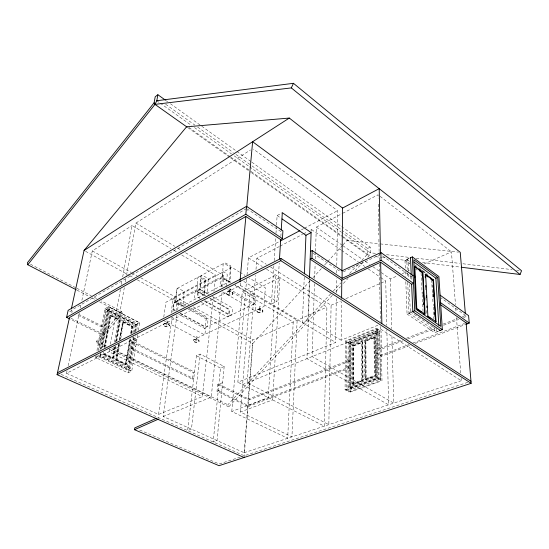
<?xml version="1.0" encoding="UTF-8"?>
<svg xmlns="http://www.w3.org/2000/svg" width="549" height="549" viewBox="0 0 549 549"><rect width="100%" height="100%" fill="white"/><g stroke="black" fill="none" stroke-linecap="round" stroke-linejoin="round"><path stroke-width="0.41" stroke-dasharray="2.75 2.06" d="M348.19 342.26L375.784 331.164L379.503 333.524L380.313 379.133L351.792 389.323L351.923 344.518L348.19 342.26L347.929 387.162L349.219 387.882L377.753 377.63L377.026 331.953L349.439 343.015L349.219 387.882M352.966 383.902L353.048 345.568L362.162 341.952L362.347 380.505L352.966 383.902L352.328 383.538L352.424 345.191L373.938 336.633L375.18 337.415L375.742 376.264L365.826 379.544L365.552 340.922L374.871 337.223L375.742 376.264M362.985 380.876L353.288 384.08L353.364 345.76L362.477 342.144L362.985 380.876L362.786 342.336L361.544 341.567L361.702 380.134L362.347 380.505M353.611 384.259L353.673 345.945L352.424 345.191M350.241 392.027L350.44 343.434L346.707 341.176L346.371 389.872L350.241 392.027L381.98 380.752L381.047 331.191L377.328 328.817L346.707 341.176M351.792 389.323L350.509 388.603L350.681 343.77L378.268 332.742L379.03 378.385L380.313 379.133M348.951 391.931L349.191 343.262L345.451 340.998L345.074 389.776L348.951 391.931L380.711 380.629L379.819 330.985L376.092 328.611L345.451 340.998M377.932 325.241L341.142 340.195L341.567 301.614M246.659 279.146L237.854 382.193L335.624 342.439L336.297 297.949M336.372 292.816L336.592 278.274M336.667 273.141L336.736 268.859M336.784 265.442L337.614 210.686L253.329 149.095M270.561 266.958L331.095 305.23L328.83 424.638L247.077 382.735L255.532 275.351M266.539 269.202L326.902 307.09L324.26 426.154L237.854 382.193M314.502 283.709L312.148 356.569L393.736 403.117L391.89 334.602M314.666 278.563L315.133 263.994M315.298 258.847L315.524 251.991M315.551 251.133L316.32 227.135L341.924 213.712M341.142 340.195L307.941 320.163L309.389 280.347M309.766 280.882L306.966 358.648L388.596 404.819L386.846 329.681M311.558 231.314L311.619 229.606L310.116 230.388M304.249 277.224L302.417 322.586L307.941 320.163M273.876 265.757L271.398 304.036L276.916 301.435L279.235 263.232M280.862 236.461L281.143 231.774L247.983 209.498M274.212 260.651L275.694 237.683M275.975 233.428L276.47 225.769M276.524 224.918L277.128 215.558L282.303 212.683M260.233 310.83C261.619 304.64 258.627 305.436 259.505 310.947C260.597 311.372 260.027 310.096 259.382 310.782M176.943 315.119L163.149 416.499L244.147 452.719L252.821 339.941L326.902 307.09M244.099 457.502L248.086 405.443L349.075 367.212M310.082 280.903L252.835 343.53L248.58 398.999L349.109 360.295M222.613 382.667L217.658 384.712L217.006 391.259L248.107 406.534L248.601 400.097L350.365 361.036L345.321 358.072M255.999 269.387L256.87 258.305L279.366 246.508M240.407 411.997L250.2 292.274L279.935 277.609L272.661 399.905L240.407 411.997L291.938 436.874L297.126 320.293L250.2 292.274M247.023 274.891L248.471 257.858L279.448 241.464M231.767 411.476L242.287 291.842L275.934 275.097L268.248 397.654L231.767 411.476L287.683 438.287L293.193 322.037L242.287 291.842M67.053 370.767L66.525 373.286L240.338 285.466L240.565 282.913M247.064 210.651L247.215 208.949M224.17 366.506L217.027 440.593L213.177 441.959L220.485 368.084L224.17 366.506L200.083 354.064L196.418 355.731L187.614 430.594L191.443 429.153L200.083 354.064M229.221 293.139C228.858 286.846 231.726 287.772 229.976 293.344C228.823 293.66 229.455 292.391 230.093 293.187M226.085 286.18L227.204 275.09A1.311 0.83 62.3 0 0 226.366 273.436L223.999 272.016A1.311 0.837 62.2 0 0 222.935 272.524L221.384 287.353M163.149 416.499L211.228 397.16L222.05 292.631M222.668 286.688L223.814 275.639L184.992 252.423M66.525 373.286L158.551 414.44L202.361 396.625L213.376 296.426M213.932 291.334L215.709 275.2L181.232 254.722M136.879 339.687L132.028 342.123L130.888 348.958L192.486 379.215L193.269 372.586L194.497 372.05L133.235 341.519M195.801 340.661L196.638 336.592L197.05 336.812L196.59 340.709L195.801 340.661L196.59 340.709M175.982 311.07L177.341 301.168L176.936 300.399L185.782 305.285M177.629 310.048L179.125 299.068L223.814 275.639M158.551 414.44L172.015 317.926M172.846 311.997L174.966 296.762L215.709 275.2M157.94 419.347L158.194 417.521M169.298 325.838A3.04 1.517 7.7 0 0 165.304 323.732A3.04 1.517 7.7 0 0 164.377 326.243A3.04 1.517 7.7 0 0 169.298 325.838L169.339 325.55A3.033 1.517 7.7 0 0 165.345 323.436A3.033 1.517 7.7 0 0 164.425 325.955A3.033 1.517 7.7 0 0 169.339 325.55M171.11 313.047L173.113 298.828A1.242 0.858 62 0 1 174.205 298.306L176.545 299.603A1.242 0.851 62.2 0 1 177.341 301.168M165.963 324.96L166.903 320.822L167.342 321.055L166.772 325.008L165.963 324.96L166.772 325.008M163.76 317.068L165.922 302.245L231.863 267.39L239.144 271.83M137.703 334.629L131.739 371.11L128.034 372.853L95.608 357.55L95.931 355.862M138.396 330.416L139.638 322.791L108.537 306.719L104.969 308.716L96.734 351.655M128.034 372.853L133.929 337.319M134.91 331.438L136.028 324.672L139.638 322.791M100.433 353.261L100.117 354.929L129.283 368.756L134.697 336.043M135.39 331.85L136.639 324.301L108.62 309.897L101.38 348.258M129.283 368.756L130.518 368.166L135.912 335.425M136.742 330.388L137.847 323.67L109.814 309.231L106.238 311.221L98.793 350.337M100.728 353.728L100.261 356.219L131.739 371.11L98.902 355.546L97.681 356.164L126.819 369.923L132.275 337.271M132.975 333.085L134.237 325.55L137.847 323.67M133.482 336.661L128.047 369.34L126.819 369.923M134.182 332.468L135.438 324.926L107.426 310.556L100.007 349.713M118.611 344.34L115.832 360.075L125.419 364.639L129.688 339.351M130.683 333.449L131.822 326.71L133.03 326.079L111.166 314.906L109.972 315.565L103.898 348.045M125.419 364.639L129.989 339.2M130.985 333.298L132.124 326.552L122.852 321.824L119.641 340.044M119.071 344.861L116.443 359.773L126.03 364.344L130.291 339.042M131.286 333.14L132.426 326.394L123.154 321.659L119.943 339.893M126.03 364.344L126.647 364.049L130.902 338.733M131.753 333.675L133.03 326.079M119.483 339.371L122.557 321.982L123.758 321.343L120.698 338.747M115.832 360.075L118.913 344.189M119.826 343.722L117.054 359.471L116.443 359.773M115.901 346.309L113.828 357.934L113.211 358.236L103.418 353.57L103.734 351.902M116.786 341.327L120.636 319.744L119.435 320.39L115.571 341.952M113.588 347.215L113.135 349.734L211.228 397.16M114.494 342.185L124.3 287.669M125.357 281.795L126.407 275.927M126.558 275.083L135.912 223.086L250.481 149.973M114.988 346.776L112.909 358.387L102.814 353.879L112.6 358.538L114.679 346.927M115.873 341.794L119.73 320.225L110.274 315.401L104.207 347.894M113.211 358.236L115.29 346.618M116.326 340.812L120.032 320.067L110.569 315.236L104.667 346.899M109.484 349.288L109.025 351.813L202.361 396.625M110.404 344.237L120.396 289.515M121.322 284.464L121.933 281.095M122.702 276.881L132.083 225.529L170.959 248.622M105.12 347.421L111.166 314.906M101.668 348.739L109.484 307.268L139.631 322.839M102.601 347.627L109.814 309.231M100.529 349.054L108.537 306.719M96.597 358.072L97.07 355.58M98.017 350.612L105.916 309.259L109.484 307.268M68.117 365.737L79.241 312.937M80.298 307.907L81.183 303.714M81.89 300.365L92.307 250.914L132.083 225.529M167.342 321.055L166.532 321.007M230.498 289.055L229.626 289.007M197.05 336.812L196.261 336.763M260.528 306.754L259.684 306.713M104.749 347.064L97.043 343.345L96.494 341.176L121.652 311.489L101.14 300.859M97.043 343.345L122.29 313.589L121.652 311.489M312.971 277.739L321.645 268.255M324.534 265.092L342.459 245.478M343.036 244.847L347.085 240.421L379.414 243.818M332.323 295.335L228.748 406.871L227.862 404.737L330.917 293.612M333.25 291.1L340.819 282.941M349.548 273.526L357.701 264.735M361.777 260.343L367.597 254.063L367.549 248.464L343.18 231.06M335.816 291.574L340.476 286.557M343.379 283.428L348.039 278.412M355.018 270.897L363.17 262.12M367.823 257.11L368.983 255.855L370.321 252.766L370.259 247.167L343.104 227.67M246.576 208.551L71.013 310.508L73.271 311.64M106.266 324.335L101.469 326.93L77.224 314.872M104.955 331.294L100.144 333.854L70.402 319.25M301.353 229.873L303.618 228.672M304.372 228.274L337.614 210.686M280.12 246.117L302.616 234.32M303.364 233.929L307.117 231.959M342.679 213.314L378.069 194.765L378.131 198.182M100.117 354.929L101.345 354.304L130.518 368.166M95.608 357.55L99.273 355.69M103.418 353.57L104.029 353.261L126.647 364.049M130.888 348.958L135.754 346.543M367.549 248.464L370.259 247.167M343.427 271.858L380.484 254.462M407.207 269.634L406.795 259.403L409.561 258.147M405.272 268.036L404.977 260.37L410.494 257.865M408.593 270.774L408.236 262.25L409.465 261.695M331.095 305.23L340.462 301.078M345.925 298.656L380.251 283.435M381.033 283.092L385.714 281.013L386.75 325.413M381.308 272.585L390.387 278.94L397.435 275.818M402.136 273.731L406.047 271.995M406.83 271.652L409.959 270.259M424.054 264.014L451.456 251.861L455.492 304.77M382.543 255.937L411.304 276.579L413.184 275.756M192.486 379.215L193.722 378.686L132.096 348.354M409.156 284.416L410.288 311.695L412.203 310.919M407.729 282.426L408.964 313.129L411.86 311.956M217.006 391.259L221.974 389.241M405.807 281.671L407.063 314.049L412.827 311.708M242.528 384.568L380.56 329.05L461.29 380.718L461.091 378.151M349.191 343.262L379.819 330.985M350.44 343.434L381.047 331.191M351.923 344.518L379.503 333.524M353.673 345.945L362.786 342.336M365.504 379.359L365.236 340.73L374.562 337.024L375.104 375.887L365.504 379.359L364.865 378.988L364.611 340.346L365.86 341.114L375.18 337.415M380.134 348.354L402.472 339.756M406.466 338.218L434.389 327.465M443.167 324.088L457.53 318.557M462.32 316.711L465.511 315.483M402.925 340.86L381.383 349.13L376.353 346.014M407.708 339.028L434.829 328.618M443.606 325.248L458.758 319.429M463.548 317.59L466.739 316.368L440.971 297.874M408.964 313.129L436.599 331.829L438.754 331.006M407.063 314.049L434.712 332.694L438.294 331.328M380.258 355.409L408.881 344.573M412.855 343.07L464.536 323.498M248.107 406.534L350.337 367.947L345.266 365.003M409.595 345.582L381.521 356.177L376.463 353.082M415.216 343.461L464.955 324.685M352.328 383.538L374.459 375.516L375.104 375.887M353.288 384.08L362.663 380.69M365.826 379.544L375.42 376.079M347.929 387.162L376.463 376.875L377.753 377.63M345.074 389.776L376.847 378.364L380.711 380.629M346.371 389.872L378.131 378.487L381.98 380.752M350.509 388.603L379.03 378.385M244.147 452.719L461.29 380.718M240.194 457.084L219.195 463.98L137.895 429.249M467.741 382.344L244.23 455.759L60.61 374.144M380.265 243.907L458.545 252.149M375.42 253.37L370.321 252.766L341.711 232.399M386.469 254.688L409.403 257.412M416.204 258.215L459.534 263.369M462.931 263.774L512.203 269.628M516.451 270.129L519.848 270.533M375.777 256.692L381.72 257.426M382.564 257.529L385.961 257.948M391.053 258.579L409.726 260.878M422.456 262.449L460.652 267.157M116.134 359.924L125.721 364.495M109.368 349.294L228.748 406.871M96.494 341.176L106.485 346.007M111.859 348.608L227.862 404.737M70.999 318.283L101.339 333.216M218.241 390.758L249.349 406.068M69.648 311.105L72.681 312.607M132.028 342.123L193.269 372.586M217.658 384.712L248.601 400.097M78.548 314.268L102.663 326.284M218.893 384.204L249.836 399.624M109.972 315.565L119.435 320.39M122.557 321.982L131.822 326.71M106.238 311.221L134.237 325.55M104.969 308.716L136.028 324.672L105.916 309.259M196.418 355.731L220.485 368.084M76.935 290.147L89.027 296.398M92.054 297.963L95.08 299.521M99.609 301.868L122.29 313.589M30.49 264.241L76.071 287.861M76.833 288.259L91.264 295.739M94.304 297.311L96.583 298.491M163.279 320.369L196.919 338.163L264.035 306.479L265.345 287.806L249.335 278.041M171.569 317.144L203.953 334.492A1.228 0.83 64.9 0 0 204.976 333.916L205.429 329.894A1.222 0.824 64.7 0 0 204.647 328.357L178.72 314.323M174.877 310.755L172.894 309.471L173.601 302.993L197.05 290.757L205.8 295.753M180.113 313.596L205.532 327.389L229.166 316.011L229.688 309.54L210.178 298.244M180.285 313.143L205.415 326.792A2.443 1.647 64.5 0 0 207.453 325.667L207.858 322.05A2.436 1.633 64.2 0 0 206.3 318.983L187.943 308.881M85.562 251.305L129.07 275.289M129.818 275.708L132.817 277.362M137.319 279.839L184.581 305.896M189.076 308.38L252.835 343.53M184.279 306.864L176.202 302.417A2.505 1.722 62.4 0 0 174.012 303.487M190.942 308.133L206.424 316.691L205.017 329.126L204.647 328.357M92.307 250.914L131.033 272.393M131.774 272.805L136.989 275.694M140.716 277.76L174.966 296.762M179.125 299.068L188.801 304.434M193.269 306.912L252.821 339.941M201.394 302.41L226.634 316.608A2.498 1.626 64.4 0 0 228.652 315.497L229.008 311.825A2.491 1.62 64.2 0 0 227.41 308.689L209.718 298.601M204.825 300.667L230.079 314.954A2.512 1.626 64.4 0 0 232.09 313.843L232.433 310.164A2.505 1.613 64.2 0 0 230.834 307.015L212.394 296.446M200.042 298.581L197.311 296.865L197.956 290.249L221.865 277.746L222.647 277.362L231.431 282.598M204.448 301.072L230.148 315.593L255.004 303.624L255.457 297.023L235.096 284.78M204.557 295.657L197.187 291.457A2.56 1.709 62.4 0 0 195.012 292.514L194.552 296.24A2.567 1.716 62.6 0 0 196.199 299.486M208.709 294.326L200.591 289.68A2.573 1.702 62.4 0 0 198.422 290.737L197.969 294.47A2.58 1.716 62.6 0 0 199.623 297.723M222.702 291.924L254.647 310.542A1.29 0.81 64.7 0 0 255.642 309.972L255.964 305.814A1.29 0.803 64.5 0 0 255.134 304.194L226.73 287.463M227.705 289.694L252.437 304.221A2.567 1.606 64.3 0 0 254.427 303.123L254.715 299.39A2.56 1.592 64.1 0 0 253.075 296.165L235.02 285.418M230.683 282.838L222.736 278.11A2.628 1.688 62.5 0 0 220.595 279.153L220.19 282.941A2.642 1.695 62.7 0 0 221.885 286.276M173.896 250.365L177.56 252.54M135.912 223.086L174.733 246.295M177.663 248.045L180.594 249.802M240.338 285.466L335.624 342.439M243.783 281.438L276.916 301.435M239.872 272.277L244.964 275.378M248.471 257.858L262.202 266.478M256.87 258.305L266.238 264.227M313.232 253.329L341.19 272.112M410.288 311.695L425.894 322.297M426.607 322.778L435.117 328.556M277.128 215.558L280.642 217.967M311.619 229.606L340.977 249.973M341.677 250.461L358.449 262.099M359.149 262.587L364.742 266.464M368.242 268.886L380.121 277.135M380.821 277.616L385.714 281.013M316.32 227.135L342.178 245.218M342.878 245.705L362.443 259.389M365.236 261.345L369.429 264.282M372.922 266.725L380.608 272.098M189 127.498L230.161 156.664M230.855 157.158L250.392 171M251.092 171.501L342.487 236.262M343.18 236.756L367.597 254.063L368.983 255.855L343.111 237.539M187.847 127.642L229.811 157.343M230.511 157.838L250.79 172.194M251.49 172.688L342.411 237.044M156.794 100.735L159.581 102.725M160.281 103.219L191.683 125.577M194.476 127.567L231.458 153.898M234.251 155.889L248.903 166.32M249.603 166.814L341.018 231.898M165.654 104.241L194.895 125.131M197.681 127.114L233.181 152.485M235.967 154.468L251.284 165.414M251.984 165.908L342.487 230.559M166.237 100.735L167.623 101.73M170.41 103.734L201.051 125.721M201.744 126.222L251.188 161.701M251.881 162.202L342.404 227.176M415.668 269.085L417.02 270.067M408.236 262.25L409.609 263.246M404.977 260.37L409.753 263.856M414.872 264.934L427.877 274.466M406.795 259.403L409.52 261.406M420.438 269.401L422.483 270.897M423.162 271.398L425.207 272.894M380.086 196.336L451.456 251.861M455.752 308.181L456.082 312.45M456.473 317.569L460.7 373.032M436.393 328.412L436.599 331.829M432.921 291.752L433.024 293.461M434.3 314.865L434.403 316.574M431.589 279.798L433.017 303.727M433.202 307.097L433.923 319.051M434.465 328.426L434.712 332.694M425.351 287.401L425.496 289.968M425.907 297.668L426.141 301.95M426.6 310.508L426.834 314.783M421.069 273.018L422.126 293.578M422.167 294.436L423.046 311.564M411.304 276.579L411.448 279.976M410.7 275.927L410.885 280.196M408.731 274.184L408.875 277.595M407.344 273.052L407.516 277.314M405.409 271.446L405.608 276.559M390.387 278.94L391.732 328.611M378.24 204.173L378.817 234.965M378.892 239.24L379.133 252.066M379.146 252.924L379.277 259.766M379.352 264.042L379.496 271.741M379.51 272.599L380.416 321.35M380.512 326.483L380.56 329.05M377.328 328.817L378.131 378.487M376.092 328.611L376.847 378.364M375.784 331.164L376.463 376.875M373.938 336.633L374.459 375.516M365.86 341.114L366.149 379.73M175.11 310.329A2.512 1.736 62.6 0 1 173.498 307.159M230.189 267.569L229.667 281.321L228.686 281.568L223.477 278.899L222.551 277.664L223.141 263.856L225.076 264.021L229.276 266.354L230.189 267.569M230.841 266.546L230.292 281.157L206.376 293.468L205.058 293.454L199.863 290.901L200.632 275.811L224.301 263.095L225.646 263.115L230.806 265.84L230.841 266.546M208.222 279.187L207.508 292.734L206.52 292.994L201.325 290.442L200.412 289.241L201.202 275.639L203.137 275.776L207.33 278.007L208.222 279.187M204.846 280.978L204.098 294.49L203.109 294.751L197.915 292.219L197.002 291.025L197.825 277.451L199.761 277.581L203.947 279.798L204.846 280.978M205.463 279.997L204.674 294.346L182 306.026L180.717 306.006L175.543 303.583L176.497 288.774L198.944 276.717L200.255 276.737L205.395 279.324L205.463 279.997M184.018 291.999L183.092 305.313L182.103 305.587L176.922 303.158L176.023 301.991L177.018 288.623L178.96 288.726L183.133 290.853L184.018 291.999M194.236 341.595A2.951 1.448 6.4 0 0 199.067 341.231A2.951 1.448 6.4 0 0 195.279 339.22A2.951 1.448 6.4 0 0 194.236 341.595M194.202 341.883A2.951 1.448 6.4 0 0 199.033 341.512A2.951 1.448 6.4 0 0 195.245 339.508A2.951 1.448 6.4 0 0 194.202 341.883M257.57 311.846A3.15 1.654 4.2 0 0 262.841 311.407A3.15 1.654 4.2 0 0 259.018 309.156A3.15 1.654 4.2 0 0 257.57 311.846M257.55 312.148A3.15 1.654 4.2 0 0 262.82 311.702A3.15 1.654 4.2 0 0 258.998 309.458A3.15 1.654 4.2 0 0 257.55 312.148M227.423 294.271A3.239 1.75 5.5 0 0 232.79 293.784A3.239 1.75 5.5 0 0 228.755 291.409A3.239 1.75 5.5 0 0 227.423 294.271M227.396 294.573A3.239 1.75 5.5 0 0 232.762 294.092A3.239 1.75 5.5 0 0 228.727 291.711A3.239 1.75 5.5 0 0 227.396 294.573"/><path stroke-width="0.82" d="M341.602 298.182L341.801 280.175L310.158 259.162L311.935 258.284L342.075 278.364L381.047 260.281L413.527 283.408L411.633 284.224L380.642 262.223L341.801 280.175M341.903 270.883L342.597 208.044L252.622 141.724L246.727 206.856M342.075 278.364L342.157 270.753L312.203 250.564L310.439 251.456M309.485 277.801L311.125 232.584L282.303 212.683L281.246 230.113M311.935 258.284L312.203 250.564M304.393 273.8L305.951 235.288L282.049 218.927M244.099 457.502L57.069 374.672L280.8 260.672L280.93 258.414L470.994 381.281M279.496 258.984L280.669 239.584L282.447 238.643L282.907 230.827L246.542 206.328L68.131 310.35L66.594 317.377L69.641 318.873M66.594 317.377L245.828 214.247L246.542 206.328M239.982 281.472L245.863 216.464L280.669 239.584M466.128 322.901L471.159 383.312L219.037 465.689L134.491 429.702L134.766 427.911L156.637 418.214M76.181 289.755L27.793 264.755L154.976 104.379L156.794 100.735L157.879 94.737L165.537 100.234M27.793 264.755L27.45 262.669L154.111 102.773L155.209 96.782L157.879 94.737M57.069 374.672L69.483 317.542L245.863 216.464M71.377 308.84L84.066 250.474L186.571 126.819L289.296 118.062L460.247 252.327L465.367 313.781M461.496 267.26L520.061 274.479L521.55 270.739L293.468 83.311L156.794 100.735M154.111 102.773L154.976 104.379L291.313 87.902L293.468 83.311M84.066 250.474L289.296 118.062M280.203 241.066L299.843 230.669M342.597 208.044L379.194 188.671L380.471 253.604M305.951 235.288L311.125 232.584M57.487 372.75L280.93 258.414M342.157 270.753L380.896 252.506L413.184 275.756M410.254 257.831L412.326 256.891L438.891 276.545L442.343 329.64L439.474 330.738M134.491 429.702L157.94 419.347M421.996 272.62L422.922 272.215L425.132 314.227L416.787 308.49L414.824 266.292L422.922 272.215M425.585 274.164L425.125 274.363L433.037 280.148L435.549 321.906L436.03 321.714L433.497 279.956L425.585 274.164L427.884 316.114L436.03 321.714M413.98 262.093L435.872 278.199L437.718 277.41L440.854 326.36L416.06 309.348L413.781 259.746L437.718 277.41M432.578 280.347L433.497 279.956M416.307 308.682L416.787 308.49M412.58 311.66L414.749 310.782L442.343 329.64M427.403 316.306L427.884 316.114M465.758 324.384L469.223 323.073L468.592 315.654L440.113 295.149M280.8 260.672L471.159 383.312M245.828 214.247L282.447 238.643M440.442 330.512L412.827 311.708L411.633 284.224M417.7 309.636L421.172 312.031M423.265 313.458L424.651 314.419L422.456 272.414L415.03 266.986M428.083 316.773L430.121 318.173M440.778 304.908L467.364 323.773M154.976 104.379L187.147 127.148M440.6 302.691L469.223 323.073M419.292 270.643L421.316 272.126M425.324 275.049L427.959 276.977M430.594 278.899L431.919 279.866M291.313 87.902L520.061 274.479M435.872 278.199L438.829 325.406M432.88 285.459L432.983 287.161M433.442 294.827L433.545 296.529M434.005 304.201L434.108 305.903M434.513 312.717L434.616 314.419M425.214 276.078L425.31 277.787M425.729 285.494L425.825 287.202M426.285 295.767L426.381 297.476M426.848 306.033L426.937 307.749M422.998 291.931L423.087 293.612M423.567 302.849L423.65 304.53M424.089 312.93L424.178 314.611M414.783 275.776L414.866 277.465M415.332 287.587L415.408 289.275M412.326 256.891L414.749 310.782M410.494 257.865L411.228 274.877M380.896 252.506L381.047 260.281M380.642 262.223L381.843 323.649"/></g></svg>
